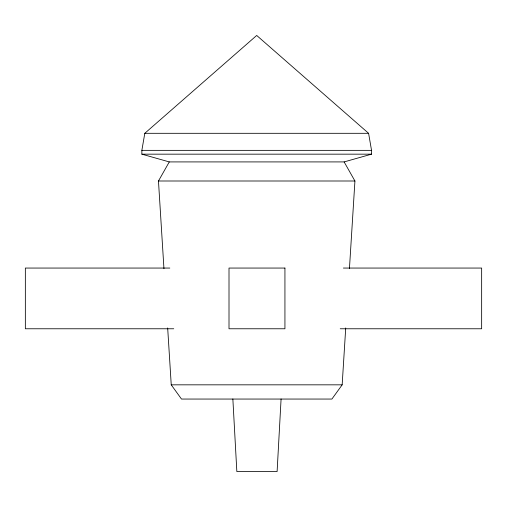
<?xml version="1.0" encoding="UTF-8"?>
<svg xmlns="http://www.w3.org/2000/svg" width="507" height="507" viewBox="0 0 507 507"><rect width="100%" height="100%" fill="white"/><g stroke="black" fill="none" stroke-linecap="round" stroke-linejoin="round"><path stroke-width="0.76" d="M281.087 398.977L277.107 471.548L236.839 471.548L232.859 398.977M167.671 327.947L171.239 384.832L181.493 399.053L331.901 399.053L342.162 384.832L345.723 327.947M349.437 268.697L354.932 180.999L344.126 161.917L169.275 161.917L141.859 154.166L141.859 150.357L144.799 133.309L256.7 35.452L368.595 133.309L371.536 150.357L371.536 154.166L344.126 161.917M163.957 268.697L158.469 180.999L169.275 161.917M144.799 133.309L368.595 133.309M141.859 150.357L371.536 150.357M141.859 154.166L371.536 154.166M158.469 180.999L354.932 180.999M169.807 268.057L25.35 268.057L25.35 328.77L173.749 328.77M343.397 268.057L481.65 268.057L481.65 328.77L340.235 328.77M171.239 384.832L342.162 384.832M284.934 268.057L229.006 268.057L229.006 328.77L284.934 328.77L284.934 268.057"/></g></svg>
